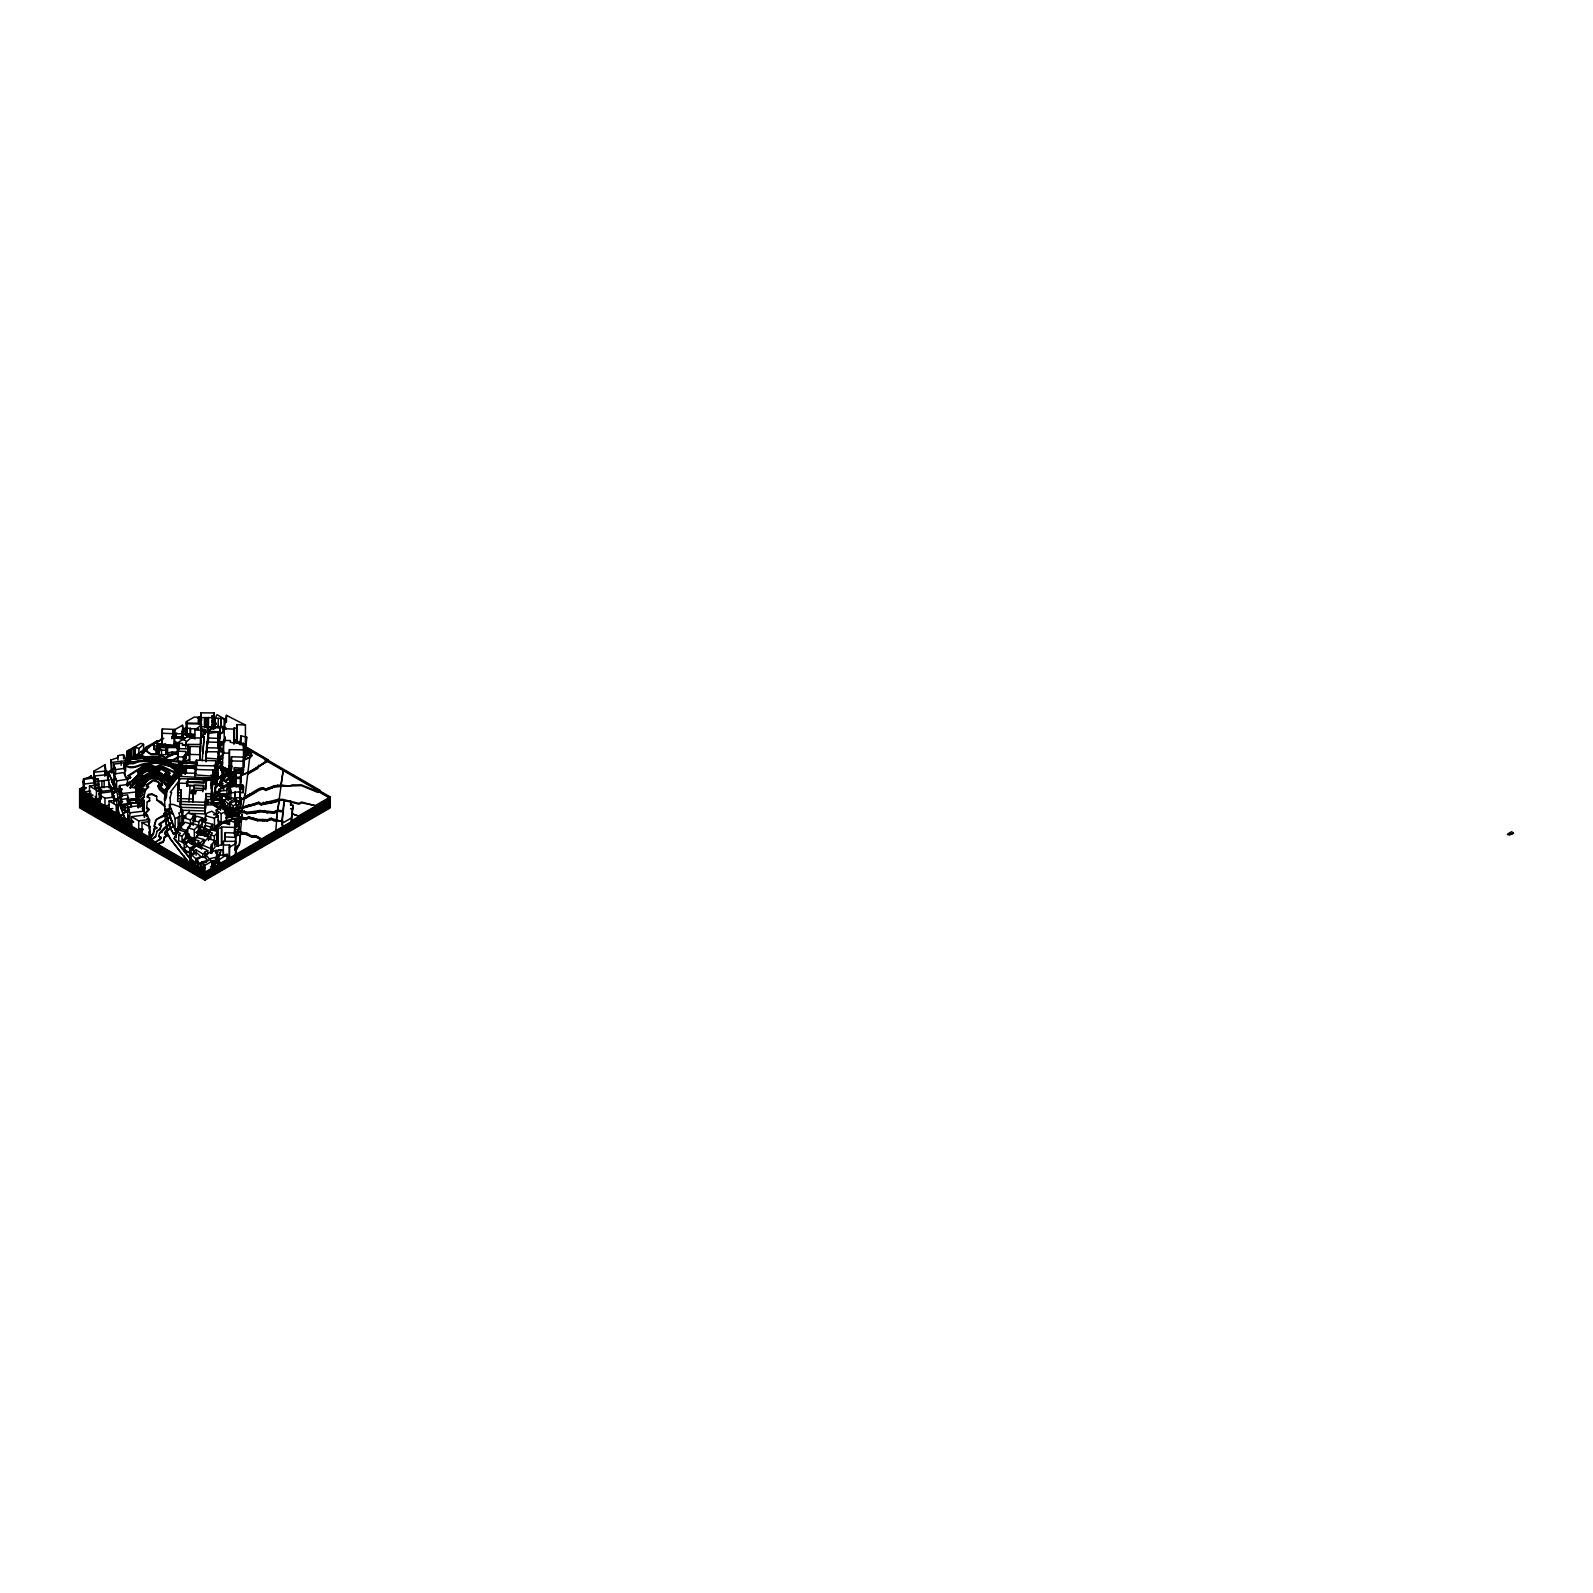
<?xml version="1.0" encoding="UTF-8"?>
<svg xmlns="http://www.w3.org/2000/svg" width="1593" height="1593" viewBox="0 0 1593 1593"><rect width="100%" height="100%" fill="white"/><g stroke="black" fill="none" stroke-linecap="round" stroke-linejoin="round"><path stroke-width="1.5" d="M139.089 801.02L136.719 799.666L139.089 801.02L139.089 803.35L137.237 803.708L135.724 800.144L128.475 801.02L130.248 802.593L130.965 807.133M140.941 804.146L140.781 800.781L138.412 800.124L138.193 797.356M141.677 798.969L144.047 800.343L143.649 808.149M147.213 801.976L149.583 800.622L147.213 801.976L146.596 808.527L148.985 809.901L146.018 812.988L146.954 816.552L146.018 812.251L148.985 809.184L146.855 807.273L146.596 808.527M147.213 818.424L149.583 819.798L149.583 822.526M149.583 801.339L149.583 797.874L147.213 796.5L148.388 794.449L151.952 793.772L156.691 796.5L151.952 794.489L148.388 795.166L147.213 797.217L149.583 797.874M156.691 799.965L161.431 801.976L164.856 806.496L156.691 799.965L156.691 796.5M79.65 798.412L157.966 844.35L163.143 842.199L164.497 836.783L166.867 835.409M193.629 862.729L193.629 863.983L189.906 861.853L189.906 854.923L192.215 853.509L189.906 854.923M189.906 861.853L189.906 860.578L194.665 863.127L194.665 866.99L194.665 865.716L79.65 799.148M185.784 742.358L185.784 744.389L200.459 744.469L200.638 737.937L190.782 737.957L185.784 742.358L185.784 747.276M222.901 771.908L223.876 774.576M222.901 768.842L222.901 770.912L227.719 770.395L227.5 768.702L222.901 768.842L222.602 775.433M167.484 754.226L177.241 754.206L177.241 752.035L172.243 752.055L172.263 754.843L167.484 754.943L167.524 746.042L177.4 746.161L177.4 748.332M201.614 719.319L198.687 722.386M197.492 718.363L199.623 717.149L198.687 718.324M200.877 712.828L200.837 717.646L204.462 717.627L204.422 726.866L212.108 726.747L212.227 724.835L214.179 724.795L214.278 722.047L214.278 712.927L200.877 712.828L200.778 743.314L201.136 725.074L194.923 730.032L200.778 730.152L201.136 725.074M200.877 721.948L200.837 726.766L204.462 726.727M236.103 786.643L236.122 782.083L234.211 780.251L236.122 782.82M241.857 817.448L241.857 818.902L246.059 819.559L248.428 818.185L257.528 820.714L267.405 820.933L271.387 819.559L276.107 821.211L283.275 769.837M200.718 728.718L201.435 723.979L186.72 723.78L186.839 734.433L194.505 735.03M197.651 762.051L189.487 761.852L189.686 746.42L200.18 746.639L199.941 759.781M200.638 745.325L200.459 751.836L200.638 737.937M177.241 754.206L177.4 746.161M154.143 749.646L154.262 742.477L157.468 742.597L157.209 749.745L154.143 749.646L154.143 746.022L157.209 746.121L157.468 742.597M241.857 817.627L241.957 814.66L239.428 843.852M158.543 745.902L158.543 743.732L166.19 744.528L166.07 747.694L158.563 747.555L158.742 754.704L161.55 754.803L161.53 750.124L165.891 750.184L166.07 746.301L158.503 746.161L158.802 752.055L158.503 750.502M166.19 744.528L166.07 749.865L167.504 750.383L166.07 750.721L165.891 754.524L161.55 754.803M214.179 724.795L214.278 712.927M200.18 746.639L199.683 759.622M186.341 723.023L186.441 721.569L194.187 717.089L198.627 717.189L198.468 723.262L186.341 723.023L186.341 729.534L186.441 727.364L182.319 729.733M229.492 819.758L229.273 823.86L219.695 822.406L219.695 825.333L217.146 825.513L216.867 846.022L221.606 844.887L221.566 827.006L234.529 827.444L235.167 819.16L229.492 819.758L229.492 824.716M185.744 754.544L183.195 757.093L177.6 756.755L177.998 751.199L185.704 751.498L185.744 758.885L183.195 761.434L177.6 761.096L177.6 756.755M232.777 781.984C237.218 779.335 233.733 789.551 232.777 781.984L232.299 778.439L232.259 782.442L228.695 786.504M139.905 796.52C145.262 793.095 135.206 799.965 142.175 800.702L142.056 806.516L141.478 803.211L137.994 803.708L138.81 804.804M144.346 794.867L145.62 789.391L148.547 786.783L146.775 784.572L153.127 780.032L155.676 779.933L160.116 784.055L157.747 786.145L159.32 789.511L165.353 795.046L166.747 790.765L165.254 790.048L176.564 776.229M206.015 761.713L206.313 756.098M218.838 761.434L218.54 756.894L217.683 758.945L205.935 758.069L206.313 751.757L218.54 751.836L217.803 764.7M144.047 800.343L141.677 799.706L144.107 796.719L141.737 798.83M144.107 797.456L144.226 794.748M243.45 744.389L244.326 762.191L243.51 743.334L232.618 742.756L230.208 742.219L230.408 740.566L223.617 740.327L222.223 769.3M243.45 762.171L244.784 759.682L249.902 757.173L243.351 760.399M235.963 774.059L231.184 773.939L231.463 756.755L243.49 757.153L243.112 774.238L243.49 769.459L238.691 769.3M178.535 748.312L178.157 755.102L178.535 743.254L182.518 743.334L182.359 745.205L188.313 745.385L187.894 755.381L188.313 745.385M177.6 761.096L177.998 754.823M214.179 715.675L212.227 715.715L212.108 717.627L204.462 717.627M202.251 760.777L202.769 752.931M205.696 761.474L206.313 753.011M157.209 749.745L157.468 746.221M217.922 738.375L218.42 732.203L208.384 733.318L208.046 737.977L217.922 738.375L217.922 746.54L218.42 732.203M240.463 777.265L240.782 773.401L236.122 773.342L236.103 777.085L240.463 777.265L240.463 786.803L240.782 773.401M190.363 735.03L190.403 728.34L186.839 728.14M239.388 792.498L243.271 792.617L243.49 786.126L237.696 785.966M243.271 792.617L243.49 786.126M202.769 753.111L204.203 737.041L202.152 736.524L204.203 737.041M202.769 753.648L204.203 737.22L202.152 736.703M206.433 752.115L206.931 742.039L219.276 742.338L218.221 753.748M206.313 753.728L207.13 743.314M206.433 753.569L206.931 747.834M216.867 846.022L217.146 825.513M221.029 768.901L221.367 770.673L222.403 764.779M230.646 777.026L230.129 771.112L227.62 769.519L229.989 768.145L229.551 765.277L229.412 774.278M232.02 775.532L231.961 776.986L231.781 772.645L233.215 771.808L232.02 774.198M181.144 801.518L177.6 801.398L178.217 783.119L187.078 783.398L187.078 786.305L187.735 779.196L203.665 779.694L203.844 777.663L206.493 777.742L206.493 780.849L203.844 780.769M195.879 767.846L185.266 767.507L184.848 771.948L179.551 771.789L177.6 792.717L181.144 792.836L181.144 789.949L177.6 789.829M179.113 779.276L177.6 795.624L181.144 795.723M179.551 774.676L179.451 775.691L179.551 771.789M178.277 791.163L179.113 782.163M181.144 789.949L180.348 807.312L205.119 808.069L205.915 793.593L211.232 793.772L213.163 769.917L214.936 769.977L215.792 760.777L196.317 760.18L194.963 777.723L212.665 778.26M181.144 792.836L180.248 804.385L205.119 805.182L205.915 796.5L211.232 796.659L213.163 775.711M180.348 807.312L180.746 800.064M184.927 774.079L185.704 765.636L194.545 765.914L194.545 768.802M185.545 770.235L185.226 773.64L185.266 767.507M187.078 783.398L186.879 785.508L193.948 785.727L192.733 801.896L193.948 785.727M187.357 786.185L187.735 782.103L206.313 782.681M190.125 785.608L188.89 801.777M194.227 769.319L194.545 765.914M194.963 777.723L196.317 763.067M202.809 791.781L203.665 785.488L194.227 785.19M187.735 779.196L187.735 782.322L203.665 782.8L203.844 780.55L207.389 780.65L207.548 778.937M206.493 777.742L205.457 788.973L202.809 788.893L202.669 790.427L191.279 790.068M205.676 789.829L206.333 782.382M189.189 810.479L189.189 813.366L205.119 813.864L205.915 793.593M205.119 813.864L205.875 799.905M207.687 802.334L207.926 799.786L207.687 804.903L207.926 802.135M210.993 785.707L211.391 781.446L214.936 781.546L215.792 772.366M210.993 788.595L211.391 781.446M205.915 799.387L211.232 799.547L213.163 778.599L214.936 778.658L215.792 769.459M207.687 804.684L211.232 805.003L213.163 769.917M214.936 775.771L215.792 763.684M211.391 784.333L214.936 784.453L215.792 760.777M207.13 744.031L208.086 733.596M218.639 756.894L218.838 754.923M221.347 743.612L220.033 747.953L221.785 748.292L221.785 751.896L220.033 751.577L220.611 749.447L219.316 748.71L218.739 754.505M229.332 773.262L229.392 749.646L243.709 749.885L244.326 744.389M241.24 769.718L240.901 772.963L236.122 772.744L236.122 769.538L241.24 769.718L240.901 782.502L241.638 768.204L234.39 767.607L234.45 778.419L240.882 778.539L241.638 768.204M229.014 790.845L230.866 790.905L230.646 792.936L240.085 791.661L240.643 786.265L235.107 786.086L226.923 788.316L226.923 796.918L229.014 799.467L229.014 790.845L226.923 788.316M281.901 821.072L282.698 826.608L281.901 821.072L283.992 801.12L290.882 801.359L290.882 804.963M281.901 824.696L283.992 804.007M200.559 728.28L204.92 730.191L201.335 732.581L201.335 736.205M200.997 736.205L204.88 734.154L204.043 733.298M239.069 821.908L241.16 821.789L241.957 814.839M282.897 821.112L282.698 823.004L291.419 817.966L292.813 805.222L290.464 805.142L290.882 801.359M223.617 751.617L222.861 754.226M229.352 847.277L229.611 844.987L223.378 845.007L223.359 841.403L235.525 841.323L235.585 843.673L229.352 847.277L229.352 858.129L229.611 844.987M243.709 767.687L244.326 762.191M292.813 808.129L291.419 821.57L291.419 817.966M222.004 778.439L222.602 771.808L229.273 771.868L229.053 777.364L229.412 773.541M208.125 738.813L208.623 733.835M219.814 731.784L220.292 727.523L208.623 727.125L208.125 731.366L219.814 731.784L219.814 739.232L220.292 727.523M219.336 748.869L218.958 752.035L220.611 749.447M229.053 776.647L229.531 778.858L227.839 779.833L229.531 778.121L232.259 778.838L230.567 785.648L231.124 778.758L231.284 780.59M162.327 740.267L161.789 745.325L162.327 728.917L174.692 729.435L174.493 741.92L179.392 744.568M164.258 745.424L174.155 745.843L174.692 729.435M174.155 745.843L174.692 741.522M242.654 784.891L242.315 787.619L235.943 786.345L236.083 784.772L242.654 784.891L242.654 787.061M225.21 774.975L225.39 773.581L229.053 773.76M225.39 775.751L225.23 776.946L227.022 775.831L222.004 774.815M235.724 851.22L239.428 844.39L240.802 832.243M164.218 839.611L164.497 836.783M236.063 802.334L236.282 800.582M154.322 825.99L154.919 822.904L154.322 826.727L156.691 828.081L154.322 826.727M149.941 837.54L152.55 835.967L154.322 828.738L156.691 827.364M153.426 834.413L154.322 828.738M164.497 837.5L166.867 836.126L166.986 834.553L164.597 833.179L165.134 831.665L167.106 829.316L167.106 830.769L170.491 828.838L170.491 827.404M219.734 794.768L219.456 799.925L221.308 803.589C223.02 813.545 257.289 809.144 235.425 810.797L228.357 812.808L225.29 811.594L225.29 810.339L231.204 810.996L258.723 802.235L261.093 803.609L277.7 799.507L282.459 799.328L299.066 803.43L301.435 802.056L315.255 805.64L330.269 796.978L330.269 807.83L204.959 880.172L79.65 807.83L79.65 789.013L84.19 786.384M219.734 794.031L213.741 795.962L213.741 797.237L223.398 793.653L219.117 794.29M235.764 798.312L229.731 802.016L230.467 808.029L227.918 807.81L224.294 804.744L224.294 800.403L229.691 797.794L235.764 798.312L235.645 803.569M227.341 813.983L227.341 815.437L239.069 816.094L238.512 823.959L239.448 813.585L225.091 813.465M239.448 813.585L237.815 820.136M248.448 753.768C243.132 749.805 250.24 751.956 247.871 755.261L245.601 756.575L245.641 755.58M242.475 806.456L242.415 808.328L258.723 803.509L261.093 804.883L275.33 802.135L279.054 800.761L279.054 799.328M242.096 810.558L245.382 793.274M235.784 846.182L235.127 850.463L235.784 833.079L225.25 832.641L224.553 841.243M277.242 812.51L275.848 830.57M213.562 765.436L217.683 765.456L218.022 756.834M172.263 754.843L172.243 753.509L175.409 753.489L165.393 758.149L163.004 756.775L146.018 758.547L140.204 755.52L143.589 751.777L141.319 751.239M138.213 797.496L142.116 789.053L139.746 787.679L143.37 783.895C147.153 769.041 163.442 778.021 167.066 787.121C162.466 778.479 147.193 770.056 143.37 784.632L139.746 788.396L142.116 789.77L140.921 794.17L138.551 794.807M246.676 737.181L245.382 745.086L239.587 744.508L241.061 735.847L246.676 737.181L245.382 758.109L245.441 725.054L226.465 715.357L224.215 728.618L224.215 742.477M245.939 753.131L246.298 752.912M224.971 770.634L223.617 767.169L222.223 767.129M223.478 768.762L223.617 767.169M233.852 742.995L234.032 728.101L236.501 728.24L237.118 724.596L245.441 725.054M224.593 741.382L225.33 736.962M224.593 742.119L225.33 737.698M250.539 750.203L245.382 793.812C239.766 803.748 257.867 786.345 263.462 787.818L265.852 789.192L274.155 785.767L280.886 785.07L283.156 770.873M220.232 749.208L220.591 743.513M240.742 801.558L241.399 797.914L236.282 797.675L236.003 799.805L240.742 801.558L240.742 805.182L241.399 797.914M142.315 795.704L143.808 788.794L141.438 787.42L144.286 785.15C146.337 778.897 154.163 774.337 159.678 779.634C165.533 782.661 157.846 789.61 162.526 784.712M154.919 823.641L156.691 819.141L163.82 815.039L166.827 816.054L168.181 820.594M157.169 831.108L159.858 828.997L157.169 831.108L155.696 836.464L151.873 839.392L155.696 836.464M225.35 771.012L225.668 769.16L221.128 769.021M235.525 825.99L234.45 831.665L237.755 831.885L238.85 826.19L235.525 825.99L234.808 833.398M235.007 831.626L235.525 828.878M234.45 835.29L237.755 835.509L238.85 829.097M219.814 784.194L215.334 787.619L217.962 772.087L216.15 771.112L217.863 770.116M213.741 795.962L217.962 773.362L216.309 772.366M212.904 802.295L217.524 777.105M220.173 809.483L212.825 804.804L215.632 788.595M216.568 784.891L217.504 779.017M212.825 804.804L215.632 790.407M216.568 785.608L217.504 780.829M221.427 775.652L222.901 773.262M222.423 775.074L223.179 779.694M136.62 795.982L140.423 789.312L138.053 787.938L142.454 782.641C144.087 773.919 155.098 771.769 161.431 777.165C166.389 788.794 170.292 784.373 176.564 774.059M222.562 762.549L216.15 770.932M217.863 770.654L217.863 769.399L216.15 771.649L222.562 763.266M190.762 767.249L190.762 767.806M221.427 743.393L221.885 741.422L221.945 744.349M159.858 829.734L161.431 825.353L159.061 823.979L167.663 818.165L166.289 812.848L164.318 813.764L166.309 823.521M227.281 785.05L227.281 785.767M230.686 784.493L229.81 787.659M220.292 852.534L219.555 855.62L216.927 855.341L218.341 849.885L223.299 850.065M225.927 794.091L219.117 794.827L221.566 786.285L222.542 786.842L221.268 787.599L223.597 789.112M220.292 852.713L220.571 851.498L220.292 853.271M79.65 797.695L155.915 842.458L161.032 837.978L158.663 836.624L159.539 833.199L164.238 827.683L172.482 822.167L169.416 814.581M137.117 793.274L139.487 792.617L140.423 790.028L138.053 787.938M145.62 789.391L144.485 791.86M159.539 833.199C162.466 832.044 168.061 824.417 172.482 822.167M221.427 765.735L221.228 766.412M170.073 797.655L171.626 792.657L170.312 792.259L178.595 781.526M218.38 725.154C214.338 730.829 222.582 723.541 226.106 728.14L223.139 728.997L223.139 732.461L218.838 734.931M166.986 835.29L164.597 833.916L168.858 829.057M218.958 752.772L220.093 751.04M235.724 850.662L237.098 847.476M216.987 817.05L217.524 815.616M247.871 755.261L248.448 753.051M160.136 786.086L166.11 792.378L166.747 790.048L165.254 789.312L176.564 775.492M164.557 797.456L166.747 791.502M166.747 790.048C160.574 810.16 169.893 794.867 165.254 792.219L176.564 778.4L165.254 792.936L166.747 793.672M135.644 792.418L138.193 790.606L135.803 789.232L144.923 775.851C154.242 768.364 163.88 779.335 168.46 783.238C162.984 776.508 154.222 768.722 144.923 775.134L135.803 788.495L138.193 789.869L135.644 791.681M158.683 754.246L151.156 754.684L144.824 750.104L145.68 747.276L158.185 740.645L156.373 741.103M224.752 778.638L220.411 781.307L219.834 784.632L220.83 778.619L223.159 779.754M219.834 784.632L220.83 782.243L222.92 783.358M138.053 788.654L142.454 783.378C144.087 774.636 155.098 772.505 161.431 777.902L165.194 783.935L167.564 784.592M148.766 832.621L149.583 830.75L150.001 836.823L153.426 833.697M160.256 839.81L161.032 837.261L158.842 836.265M145.62 790.108L148.547 786.783M221.009 718.403L215.254 718.244L215.254 727.204L220.77 727.782L221.009 718.403L224.135 718.762L216.987 714.64L215.254 718.244M140.761 780.231L143.191 775.293L140.821 773.939L146.616 770.594L160.375 773.601L169.117 782.422L162.765 775.691L157.846 773.043L146.616 771.311L140.821 774.656L143.191 776.03L140.761 780.948L134.071 788.037L138.392 781.586L140.761 780.948M237.098 846.918L237.516 846.6M140.941 776.866L141.558 775.512L139.666 773.879L141.558 776.229L139.865 779.694L130.108 787.778L140.941 777.583M214.637 725.353L215.732 722.883L211.769 720.594M213.621 727.304L215.732 722.883M163.143 842.199L164.218 839.352M143.808 788.794L141.438 788.157L141.916 786.524M176.425 834.393L180.865 827.384L179.89 827.006M181.602 827.484L179.89 826.827L174.195 838.655L193.629 863.446M141.916 787.241L144.286 785.867C146.596 776.448 160.395 775.452 162.526 785.449M215.413 767.806L216.887 764.74L216.051 767.388L221.128 767.766M215.413 768.523L216.051 766.83L223.797 768.563M179.252 824.915C183.653 827.225 178.376 821.709 179.89 827.524L175.13 830.152L169.416 816.034L169.416 804.584L173.04 804.385L181.025 807.293L182.837 811.793L182.837 823.223L178.814 824.338M181.602 828.201L178.436 827.066L174.911 833.358M178.436 827.066L174.035 834.413L170.511 828.898M205.417 824.258L205.417 815.795L206.891 813.207L211.769 811.176L218.201 815.974L218.201 824.437L214.458 826.628L214.458 818.165L218.201 815.974M123.278 813.724L120.212 816.771L126.564 810.837L122.561 809.861M83.891 790.168L79.65 792.637L120.212 816.054L126.564 811.554M136.361 778.977C133.513 785.747 126.644 788.714 136.361 778.977L140.084 775.652L138.73 772.127L142.972 769.1L148.707 767.926L158.723 769.977C161.032 766.233 171.267 772.426 164.756 774.178L170.57 779.216L176.564 771.151L171.327 766.99L186.461 768.264M126.544 783.497L131.681 781.028L138.77 774.158L131.681 781.765L126.544 784.214M161.431 825.353L160.256 827.404M219.575 746.121L218.42 748.829L219.575 746.838M192.474 840.248L193.37 837.978L187.755 836.305M244.326 745.902L268.062 759.781L247.751 773.601M241.638 774.855L247.751 772.705L247.751 774.158L257.528 768.503L258.723 765.178M115.612 778.26L113.561 772.784L113.561 764.102L124.174 762.868L125.27 776.926M174.195 838.117L176.425 834.214M136.361 779.694L140.084 775.652M148.547 787.5L146.178 786.126L153.127 780.749L158.046 782.024L160.116 784.772M169.416 813.127C166.867 816.054 156.771 817.966 155.258 821.052M216.011 787.48L220.69 782.063M216.011 786.942L220.69 782.601M198.806 821.988L202.231 817.767L196.636 816.233L193.191 820.475L198.806 821.988L198.806 829.296L201.096 826.468M201.295 821.032L203.446 818.404M203.346 818.882L203.565 820.972L206.532 819.937M199.523 826.588L203.386 821.829L212.646 824.338L212.646 827.962L210.515 830.57L205.318 829.156L203.565 831.307L199.523 830.192L199.523 826.588L203.565 827.683L205.318 825.532L210.515 826.946L212.646 824.338M202.092 826.309L199.523 829.475L203.565 830.57L205.318 828.44L209.898 830.411L200.439 834.234L209.28 836.703M216.011 829.614L211.292 829.614L212.646 827.245M138.77 774.895C135.007 768.762 145.361 766.333 149.583 766.711L151.952 768.065L159.4 766.89L165.194 768.642L169.913 772.963L167.544 775.054L171.407 777.444L176.564 770.435L171.327 766.273L186.361 767.527M169.774 780.172L158.523 771.211L147.81 769.16C142.195 770.335 130.108 777.882 147.81 769.897L150.2 771.251C163.979 765.556 168.48 793.633 176.564 771.888M169.117 781.705L176.564 772.605M168.46 783.238L176.564 773.322M167.066 786.384L176.564 774.775M165.254 791.163L176.564 776.946M166.747 792.219L165.254 791.482L176.564 777.663L176.564 769.718L171.327 765.536L191.2 767.288L195.839 765.476L215.314 765.894L215.573 774.736M176.186 831.964L180.387 833.239L178.735 835.15L178.735 840.865L182.06 841.92L182.06 836.206L185.624 831.924L178.297 829.873L176.186 831.964L176.186 837.679M182.06 841.92L185.624 837.639L185.624 831.924M175.13 830.152L175.13 818.722L179.89 816.094L178.814 812.908L182.837 811.793M218.042 840.288L214.378 844.529L214.378 835.907L218.042 831.685L211.092 829.535L208.504 831.805L208.504 840.427M237.516 846.062L239.428 844.39M210.794 839.232L210.794 834.931L212.427 833.079L208.504 831.805M200.937 844.549L198.627 847.137L190.085 843.414L191.22 842.358L200.937 844.549L200.937 848.153L199.165 847.476M182.876 842.916L182.876 840.746L186.72 836.504L194.426 838.615L194.665 843.912L199.085 845.266M201.654 849.129L201.654 844.728L207.448 838.416L214.995 840.726L214.995 847.317L211.311 851.339L212.387 851.658L212.387 845.067L211.311 844.748L211.311 851.339M229.91 782.044L230.408 785.907L230.965 780.172M229.91 785.668L231.483 783.935M211.311 844.748L214.995 840.726M212.387 851.658L211.053 853.091L211.053 846.52L212.387 845.067M210.376 852.832L211.053 846.52M183.434 824.517L183.434 817.707L187.755 813.027L195.043 814.919L195.043 821.709M190.463 824.417L190.463 819.877L195.043 814.919M195.282 820.017L194.545 821.55L195.282 820.734M192.255 840.965L188.233 839.989L188.233 842.159L192.255 843.135L194.426 838.615M191.499 843.036L194.665 841.223L192.255 842.418L188.233 841.443M192.255 843.135L194.426 840.785M194.346 838.993L194.346 829.734L198.388 825.373L191.419 823.123L187.755 827.763L187.755 837.022L194.346 838.993L198.388 834.632L198.388 825.373M202.729 832.9L196.696 836.464L198.388 833.916M189.109 833.896L186.262 836.922L186.262 830.411L190.523 825.871M213.084 727.324L214.637 725.89M186.52 843.971L188.233 839.989M128.217 775.572L130.586 777.663L128.217 775.572L143.987 765.496L150.977 765.178L155.437 766.611L160.256 765.297L173.298 771.45L176.564 769.738M128.217 776.289L143.987 766.213L150.977 765.894L155.437 767.348L160.256 766.014L173.298 772.187L176.564 770.454M161.431 826.07L159.061 824.696L170.531 817.328L169.416 813.864M222.423 775.632L216.668 780.072L222.423 774.895M221.427 775.472L216.668 779.535M249.902 757.89L251.614 756.137L250.898 753.071C245.362 749.666 241.797 743.652 250.898 752.533L251.614 754.863L249.583 756.814M249.902 757.352L251.614 755.401M214.079 830.112L217.365 826.747M218.5 757.77L222.642 754.644M218.5 758.487L222.642 755.381M222.602 757.531L218.878 760.299L221.248 762.39L218.52 764.122M222.602 758.248L218.878 761.016L221.248 762.39M187.755 837.022L189.587 835.19M200.141 843.215L203.804 839.531L196.636 837.42L194.665 839.571L199.085 840.925L197.731 842.358L200.141 843.215L199.444 847.317M200.141 847.556L201.634 846.042M117.066 806.357C120.65 799.985 115.532 815.317 119.993 815.198L79.65 791.9L86.082 788.196M220.65 824.338L213.402 828.898L213.402 830.331L216.011 830.331M213.402 829.077L223.677 822.645L230.009 820.574M213.402 829.614L220.65 825.055M167.524 746.759L174.533 746.858L176.026 745.484M210.674 729.335L213.084 727.145M134.668 755.799L138.93 757.392L138.93 748.491L143.589 744.309L140.881 743.314L134.668 746.898L134.648 757.87L127.042 760.458M138.93 757.392L143.589 753.21L143.589 744.309M217.385 726.826L217.564 727.384M223.12 776.826L226.266 775.632L229.511 776.826L225.031 780.829L222.343 779.554L224.872 777.523L223.12 776.826L223.12 780.451M167.126 772.804L161.63 769.399L158.723 770.693L148.707 768.662L138.73 772.127M229.551 777.981L225.21 781.745L228.695 783.617L230.408 782.302M137.874 771.629L145.142 767.607L157.03 769.001L159.4 767.627L167.564 770.733L169.913 773.68L167.544 775.054M128.535 759.761L128.535 750.721L135.485 748.113L133.593 747.376L128.097 750.542L128.117 759.602M134.648 757.87L135.485 748.113M126.922 751.239L126.305 760.638L126.922 751.239L126.723 761.115L132.976 763.166L138.651 760.976L148.786 760.419L148.786 761.872L187.835 766.333M218.639 762.669L217.803 763.983L221.248 761.673M129.989 822.426L132.458 820.893L129.989 823.143L79.65 793.354M155.915 841.721L160.256 839.093M131.124 762.091L131.124 763.545L127.281 762.41L127.121 759.682L134.648 757.153L135.485 756.436L133.593 755.699L134.668 755.082L138.93 756.675L143.589 752.493L140.881 751.478M127.121 759.861L127.281 762.41M196.696 835.748L200.439 833.338L200.439 834.792L209.28 836.524M243.868 797.595L243.829 799.308L259.918 789.77L263.462 789.093L265.852 790.447L274.155 787.022L280.886 786.345L280.886 784.891L289.568 786.265L291.937 784.891L301.435 784.891L318.042 791.741L320.253 791.183L318.042 792.478L301.435 785.628L274.155 786.484M210.236 729.236L212.984 728.479M230.408 785.907L228.695 787.221L228.735 783.378L223.478 780.57L220.133 782.561L220.133 786.185L222.542 787.559L221.268 788.316L221.268 784.712L222.542 783.935L220.133 782.561M200.997 735.647L208.245 730.371L208.046 744.11M208.245 730.55L202.012 734.99M201.096 736.145L210.017 729.733M208.245 731.267L210.017 729.933M208.245 731.804L210.017 730.47M127.719 814.74L129.172 818.742L127.022 819.977C123.199 816.731 121.705 809.821 117.802 797.974L121.387 795.843L120.112 794.768M219.436 800.403L213.362 799.965L213.362 798.69L217.902 798.252C218.759 800.044 223.936 799.407 220.69 797.595L221.666 797.157L220.392 795.883L229.352 793.175M224.693 795.544L229.352 793.891M240.483 799.805L243.829 797.854M240.483 800.542L259.918 789.232L263.462 788.356L265.852 789.909L274.155 786.305M243.829 798.75L245.68 797.456A21.008 12.127 0 0 1 252.789 793.334L259.918 789.053M230.806 767.328L231.622 766.034L231.423 769.12M239.249 821.709L235.903 823.959L235.903 827.563L239.249 825.313L239.249 821.709L232.498 818.364L229.133 820.614L229.133 824.238M117.802 798.153L115.234 799.686L113.561 795.345M120.072 788.754L112.645 793.891L115.234 800.224L120.59 797.038M117.802 798.87L115.234 800.403M115.234 800.94L117.802 799.427M182.837 822.506L178.814 823.601M182.598 745.066L187.138 744.986M179.372 748.65L176.843 747.276L176.843 743.652L179.929 741.263L188.014 736.364L195.043 738.594M179.511 744.21L176.843 745.823L179.372 747.217M222.124 784.453L220.133 785.648L221.566 786.464M220.133 786.185L222.124 784.274M115.254 772.286L111.629 772.705L110.793 760.04L118.32 757.452L117.802 755.978L119.694 755.182L123.577 754.724L125.668 760.797L125.668 771.072M98.388 781.327L94.146 781.864L93.808 771.211L104.959 764.779L107.01 775.691M82.856 789.053L83.951 788.973L84.19 778.579L92.693 777.563L94.525 782.8L84.409 783.955L82.856 781.227L83.951 781.167L83.852 791.442L82.856 781.227M176.684 732.979L172.86 735.209L172.86 730.789L182.438 725.253L183.354 736.066L181.98 736.125L181.98 731.705L183.354 731.665M143.45 749.287L162.665 738.913M142.972 750.283L163.74 738.296M126.305 760.638L149.543 747.217M105.417 773.581L114.995 767.886M125.708 761.693L138.571 754.266M142.852 751.796L147.472 749.128M93.808 780.829L97.531 778.698M105.317 774.198L114.995 768.603M124.573 763.087L137.396 755.659M142.852 752.513L147.133 750.044M83.931 787.261L79.65 789.73L89.467 795.405L92.852 794.947M105.317 774.915L113.939 769.937M133.135 758.865L137.396 756.396M171.785 736.543L176.066 734.074M182.319 730.45L186.779 727.882M83.931 787.977L79.65 790.467L99.841 802.115L99.045 800.124M171.785 737.26L176.066 734.791M199.623 721.191L201.614 720.036L199.623 720.594M86.082 787.48L79.65 791.183L109.081 808.189M156.791 746.659L161.072 744.17M171.785 737.997L176.066 735.508M156.114 747.754L161.072 744.907M171.785 738.714L176.066 736.245M156.114 748.491L160.355 746.042M183.175 733.258L186.082 733.218M156.114 749.208L160.355 746.759M183.175 733.815L193.788 736.703L187.536 736.643L186.142 735.269L185.903 729.713L185.903 731.167L182.379 731.585M156.114 749.925L160.355 747.475M183.175 734.532L186.082 734.492L187.536 736.643M127.281 761.693L132.976 763.883L138.651 761.693L158.046 760.538M156.114 750.661L160.355 748.212M156.114 751.378L160.355 748.929M156.114 752.095L160.355 749.646M156.114 752.832L160.355 750.383M125.847 765.257C134.131 770.733 142.275 761.135 151.156 763.425L155.118 762.051L173.04 766.91L155.118 762.788L151.156 764.162C142.275 761.872 134.131 771.45 125.847 765.974M79.65 789.013L88.77 794.27L90.861 793.075M90.861 793.792L88.77 794.27M177.819 757.213L168.559 761.972L158.046 759.821L143.29 760.16M100.837 789.371C90.96 793.453 104.999 789.67 98.686 789.61L97.95 787.32L95.5 787.599L94.505 784.453L98.885 783.995M148.786 761.335L150.359 760.419M148.786 761.872L158.046 761.096L168.559 763.246L172.004 761.434L197.134 763.624M130.586 777.663L128.217 779.037L125.847 777.663L128.217 778.3L130.586 776.946M213.303 729.375L217.464 726.786M108.882 786.942L112.804 788.117L115.99 786.484L112.804 788.834L108.882 787.659M178.297 751.936L177.261 752.513M113.561 795.524L110.634 788.137L112.804 789.391L114.557 787.32M178.297 752.653L177.261 753.23M96.436 799.427L100.777 797.735M100.777 798.451L97.073 799.786M112.406 793.274L120.072 789.471M168.559 762.509L170.929 761.872M218.838 734.214L223.139 731.725M171.327 767.707L171.327 764.819L177.241 764.6L177.241 766.034L190.921 767.069M189.547 759.98L175.708 765.417M164.756 774.178L167.126 772.087M177.241 766.034L184.23 763.425L184.23 761.972L189.547 759.264M122.522 801.299L119.853 801.637L119.336 804.923M117.066 805.62L119.555 803.529L118.3 800.96M119.336 804.365L120.311 802.892M132.319 799.825C135.863 799.009 130.287 801.08 128.475 800.303L129.192 804.146M157.747 786.145L160.116 784.055M193.47 767.567L195.839 766.014M193.47 768.105L195.839 766.751M245.601 755.859L247.871 754.544M229.989 768.145L227.759 770.474M139.188 829.176L139.985 828.718M234.39 774.079L233.693 777.942M217.445 785.03L219.814 783.656M164.318 813.047L164.736 815.078L169.515 813.386M170.491 827.583L167.663 819.439L167.663 817.986L170.531 816.612M241.638 775.592L257.528 767.766L268.062 760.319M220.232 791.183C215.174 791.283 211.57 793.653 218.978 793.095M258.723 766.452L268.062 761.056L268.062 759.781M247.751 772.884L257.528 767.229L257.528 768.503M214.378 792.717L218.978 792.557M154.322 829.455L156.691 828.081M213.741 796.699L218.38 795.046M234.251 785.767L236.103 784.692M216.011 796.6L223.398 794.369M234.251 786.484L236.103 785.429M169.555 824.119L166.688 827.225L166.309 823.322L167.365 832.422L169.734 838.057L188.671 862.809L169.734 838.057M169.416 815.297L173.856 826.269L167.106 829.495M173.856 826.269L167.106 830.232M213.362 799.407L221.009 800.025L221.985 799.507L220.392 796.6L223.856 795.465L227.719 799.925M221.965 799.487L220.392 795.146L223.856 794.011L228.476 798.491L228.476 800.662M199.264 820.694L200.678 819.877M230.029 805.58L229.731 805.64M230.029 806.297L230.467 808.029M248.627 805.182L228.357 812.271L225.29 811.056M235.425 810.24L231.204 811.733M239.746 818.105L237.377 816.552C234.091 815.058 220.372 820.833 228.775 815.636L239.448 815.019M226.226 814.162L244.486 811.176L246.855 812.549L259.918 810.498L274.155 811.872C278.337 807.77 291.3 813.844 276.525 811.036L274.155 812.589L259.918 811.036L255.557 812.808L240.224 812.191M198.269 830.67L202.988 832.084L209.898 829.674M240.224 812.012L236.879 813.565M227.341 815.437L244.486 812.45L246.855 813.824L259.918 811.773L274.155 813.127L277.481 811.773L279.034 802.494M191.499 843.772L194.665 841.94L193.808 840.726M252.212 804.684L258.723 802.792L261.093 804.326L267.027 802.095L271.766 802.812M261.093 804.326L282.459 800.044L299.066 804.146L301.435 802.792L315.255 805.64M255.557 812.629L257.927 811.255M225.867 817.767L237.377 815.835L246.059 818.284L248.428 816.93L257.528 819.439L267.405 819.658L271.387 818.284L276.107 819.937M273.757 820.395L271.387 818.842L267.405 820.395L262.287 819.977M203.844 864.7L204.959 865.338L211.769 861.415L210.495 859.742L201.773 861.952L201.773 868.822L203.844 871.57L203.844 864.7L201.773 861.952M215.354 861.873L213.661 861.992L215.354 861.873L215.354 866.214L213.84 867.09L213.661 861.992M219.874 859.264L227.122 854.306L218.241 855.62L219.874 863.605L218.241 855.62M214.458 863.107L214.458 866.731L212.088 867.03L212.088 863.406L219.157 860.399L219.157 864.023L217.405 863.446L217.405 859.822L210.515 861.176M298.488 816.054L292.116 813.784L298.488 816.054L330.269 797.695L264.438 759.682M291.419 820.853L330.269 798.412L317.525 791.064M240.802 833.697L246.855 834.453L251.614 837.181L256.354 837.181L261.61 840.228L261.61 838.953L330.269 799.148M330.269 799.865L204.959 872.207L79.65 799.865M330.269 800.582L204.959 872.944L79.65 800.582M330.269 801.319L204.959 873.661L79.65 801.319M330.269 802.036L204.959 874.378L79.65 802.036M330.269 802.753L204.959 875.115L79.65 802.753M330.269 803.489L204.959 875.831L79.65 803.489M330.269 804.206L204.959 876.548L79.65 804.206M330.269 804.923L204.959 877.285L79.65 804.923M330.269 805.66L204.959 878.002L79.65 805.66M330.269 806.377L204.959 878.719L79.65 806.377M330.269 807.093L204.959 879.455L79.65 807.093M223.597 789.849L223.597 786.225L228.735 783.378M192.215 854.226L185.644 851.259L184.171 848.79L184.171 843.294L188.532 840.885L207.707 850.622L207.707 854.286M187.078 846.46L184.171 848.073L185.644 850.543L192.215 853.509M212.825 802.812L217.962 806.416L223.458 805.281L225.29 804.146L224.294 803.29M217.962 807.153L225.29 804.146M184.171 843.294L189.686 848.253L193.53 846.142L195.162 847.137L191.12 849.348L191.18 858.886L195.7 862.968L195.7 858.627L191.18 854.545L196.497 852.594L201.017 856.676L195.7 858.627M204.82 852.195L205.278 857.97L204.82 852.195L207.707 850.622M191.12 849.348L193.828 851.001L196.078 849.786L202.729 853.868L202.729 857.532M202.729 853.868L205.278 852.474M160.415 761.733L168.559 762.689L177.819 757.949M172.004 760.16L146.994 756.755L163.004 756.058L165.393 757.432L175.409 753.489M216.668 779.335L217.703 778.798M157.966 843.633L163.143 841.482M166.309 824.059L165.513 820.554L167.663 819.439M174.035 834.413L174.792 833.358M200.439 834.792L208.922 833.856L207.249 834.792M118.3 800.403C116.408 786.245 116.647 793.613 112.147 790.984M115.791 791.98L112.645 793.354M205.616 858.388L205.616 854.047L216.19 850.304L217.285 858.328L215.473 858.766L217.206 861.156M233.096 805.759L236.282 804.246L237.656 805.222L237.656 808.846L240.463 807.532L240.463 803.907L235.844 800.662L229.87 803.469L233.096 805.759L233.096 809.363L236.282 807.87L237.656 808.846M237.656 805.222L240.463 803.907M240.463 806.795L233.096 808.647L229.87 806.377M1509.208 835.071C1523.027 829.555 1498.077 838.914 1511.677 831.725L1513.35 833.139M144.824 750.104L151.156 753.947L158.683 753.509M223.677 822.824L231.443 820.813L227.062 821.291M221.985 800.224L221.985 798.053L220.949 800.642L221.985 800.224L220.69 799.049L221.666 796.44M220.69 799.049L221.666 798.611L220.392 795.146M234.828 783.856L227.879 787.719L230.726 789.75M216.27 816.731L216.27 810.001L222.721 807.153L226.385 811.355L226.385 820.315L221.128 822.645L217.883 820.196M216.27 810.001L221.128 813.665L226.385 811.355M227.719 799.188L230.368 798.79M223.139 808.368L227.52 806.755L223.139 809.085M127.141 785.966L128.535 785.409M184.23 762.868L177.241 765.496L190.921 766.512M219.117 794.827L218.958 789.292L227.022 786.285L230.686 789.093M217.962 806.416L217.962 807.691L223.458 806.556L228.018 808.886M220.83 809.005L212.825 803.35L212.904 801.737L215.533 803.091L222.96 801.578L220.949 799.925M216.409 803.768L222.96 802.295M216.867 828.659L221.606 827.524M220.949 798.471L223.219 800.343L228.476 798.491M203.565 820.256L206.532 819.22M213.98 814.481L218.002 813.147M213.98 814.839L218.002 813.505M112.804 788.654L114.318 788.177M221.308 803.051L215.533 803.808L212.904 802.474M219.834 807.93L212.825 802.991L215.533 804.346L221.308 803.589M205.437 817.866L202.371 819.559L205.437 818.603M199.623 721.31L201.554 720.733M223.139 809.642L225.987 808.806M223.139 729.713L226.106 728.877L220.491 725.631M242.415 807.77L255.557 804.405M217.126 863.466L217.206 854.644L216.329 860.2M217.285 851.817L215.473 852.255L217.206 854.644M198.05 865.517C196.716 852.574 199.025 872.805 196.994 863.983L196.994 859.643L200.798 857.392L204.7 856.516L207.787 861.076M197.353 861.335L198.587 863.167L205.497 861.594M197.353 865.676L198.587 867.508L203.187 866.453M205.258 867.627L201.136 868.543L200.34 863.745L206.532 862.371M126.723 760.399C145.6 756.177 164.875 759.861 184.23 762.151L177.241 764.779L156.652 762.45M146.994 757.491L142.414 756.974L127.121 759.682M148.786 760.419L140.224 760.717M151.753 761.573C148.707 758.447 113.282 765.556 131.124 763.545M132.976 759.025L143.051 758.069M186.441 721.569L186.72 730.371L182.737 730.789L186.72 729.654L186.839 734.433M201.295 729.534L208.245 730.371M201.295 730.271L208.245 731.087M116.369 778.758L111.649 779.674L111.61 781.128M111.649 780.391L116.369 779.495M268.221 788.535L271.766 787.858M226.226 814.879L230.726 814.182M230.009 814.501L237.855 813.366M199.523 827.683L200.539 827.484M199.523 828.4L200.539 828.221M182.379 730.848L183.593 731.346M131.124 762.27L140.224 760.538M113.561 764.102L115.612 769.578L125.27 768.244M120.949 788.794L116.588 789.471L113.939 782.641L113.939 774.098L123.497 772.545L127.5 779.256L127.5 785.648M113.939 774.098L116.588 780.928L127.5 779.256M120.391 788.157L116.588 788.754L113.939 781.187M136.202 790.287L137.536 790.088L137.536 798.332L136.202 798.531L136.202 790.287L136.719 800.383M226.226 812.35L229.034 811.932L225.091 811.653M226.226 812.709L229.034 812.291L229.034 815.198L232.379 815.437L232.379 813.983M93.808 771.211L94.146 772.227L107.01 770.893M227.062 820.395L231.443 820.096M92.852 795.664L89.467 796.122L89.467 786.066L98.885 784.712M137.914 807.731L137.695 802.434L121.546 804.385L122.561 806.974L128.475 807.691L128.834 812.251L128.475 807.691M124.971 806.655L125.528 811.693L128.475 811.295M126.026 807.412L121.546 808.009L121.546 804.385M121.546 807.293L122.561 810.578L124.971 810.279M119.893 794.27L119.774 785.508L130.407 784.154L131.721 787.599L136.082 787.081L137.536 790.088M127.52 797.715L127.838 805.122L121.168 805.958L119.853 795.843L127.639 794.867L128.635 804.067L127.52 804.226L127.52 797.715L128.635 797.555M119.853 795.843L121.168 799.447L127.838 798.611M119.853 802.354L122.522 802.016M131.602 826.229L131.562 816.671L138.691 820.853L149.085 819.539L149.085 829.017M143.031 829.057L138.691 829.614L142.016 831.526M143.031 829.794L138.691 830.331L138.691 820.853M99.562 793.294L99.562 787.48L111.072 786.424L112.406 797.754M99.562 787.48L101.036 791.422L112.406 790.009M131.562 816.671L147.273 814.7L149.085 819.539M150.339 834.891L151.216 839.013L151.136 834.792M131.821 806.516L130.526 803.211L137.456 802.772L135.724 798.69L128.475 799.567L128.914 803.091M113.959 797.117L111.709 791.721L99.045 793.234L99.841 795.246L104.979 798.212L113.959 797.117L113.959 802.832M109.459 805.261L104.979 805.799L104.979 798.212M127.719 817.647L127.719 807.074L142.215 805.321L144.326 811.076L144.326 817.408M127.719 807.074L129.81 812.828L144.326 811.076M132.458 820.893L129.81 821.231L127.719 815.477M129.81 821.948L133.573 821.49M133.573 822.207L129.81 822.665L127.719 816.193M208.922 834.035L198.269 831.387M142.016 832.98L142.016 822.486L148.109 821.749L150.001 827.046L150.061 837.619L148.746 834.015M150.001 827.046L142.016 822.486M125.668 760.797L111.629 762.45L110.793 760.04M118.997 794.389L119.774 785.508M119.893 791.382L120.112 794.051L122.342 794.389M140.204 754.803L146.018 757.83L149.981 757.173L145.222 757.233M146.018 758.368L147.99 758.865M90.482 791.064L84.409 791.761L84.19 778.579M136.381 791.96L122.621 793.493L120.471 790.606L121.426 801.598L120.471 798.87M129.232 799.547L133.653 799.069M127.221 800.502L136.381 799.487M94.525 786.703L94.505 775.99L107.647 774.576L109.359 786.862M104.202 787.699L104.122 780.55L109.359 779.973M94.505 775.99L95.5 779.136L97.95 778.858L98.686 781.128L104.122 780.55M97.95 778.858L98.686 790.327L101.833 789.989M95.182 796.281L96.436 800.164L96.436 790.088L94.545 785.389L95.5 788.316L97.95 788.057M225.927 790.486L219.117 791.203L218.958 789.292M164.318 813.226L166.289 813.027L164.318 813.764M128.914 801.637L130.447 803.947M225.808 773.481L227.56 773.302M109.081 801.02L116.568 800.263L117.982 812.868L116.249 813.027L116.249 805.142L109.081 801.02L109.081 808.905L112.824 808.527M116.249 805.142L117.982 804.983M246.855 813.286L252.411 812.808M217.405 859.822L219.157 860.399M170.69 808.766L164.955 809.304L172.363 812.251M232.459 821.709L236.819 821.43M239.069 821.191L241.16 821.789M239.069 821.371L241.16 821.251M118.997 786.126L120.112 788.694L122.342 789.033L121.387 790.506M227.341 814.72L239.448 814.302M237.815 818.683L238.811 818.623M237.815 819.599L238.811 819.36M217.962 806.974L220.75 806.815M172.86 730.789L173.239 733.995L182.199 733.636L182.199 738.037L173.239 738.395L172.88 734.034M173.239 736.962L182.199 736.603M173.239 737.678L182.199 737.32L181.98 734.672L183.354 734.811M181.98 735.408L183.354 735.349L182.737 730.072M198.488 720.932L199.603 720.932M198.488 721.669L199.603 721.649M235.386 773.501L234.45 778.419M234.39 774.278L235.386 774.238M190.363 728.738L198.647 728.718M194.505 734.293L186.839 733.716M223.359 852.255L223.378 855.859L229.611 855.839M165.114 746.002L166.19 746.699M162.327 739.291L160.554 739.291L162.327 740.008M277.7 785.807L280.886 785.807M274.155 812.41L267.027 812.41L264.657 811.036M269.794 819.021L271.387 819.021M257.528 819.977L264.279 820.395M211.292 828.898L216.011 829.077M261.61 838.953L256.354 835.927L251.614 835.927L246.855 833.179L238.373 831.626L251.614 836.464L256.354 836.464L261.61 839.511L256.354 836.644M222.602 773.979L223.876 773.302M222.602 774.716L223.836 774.716M193.788 737.44L193.788 735.986L187.536 735.906L193.788 736.165M167.524 747.495L177.4 747.615M137.914 803.39L140.164 807.193M206.433 747.774L218.739 747.993M229.392 765.994L231.622 766.034M229.392 766.731L231.622 766.771M240.882 771.171L234.45 771.032L234.39 767.607M199.683 754.664L189.487 754.405L189.487 761.852M231.184 760.916L243.112 761.215M231.184 771.769L233.215 771.808M231.184 772.486L236.043 772.605M236.043 773.342L231.184 773.202L230.806 766.611M178.157 748.591L187.894 748.869M225.668 769.339L224.314 769.817M223.797 768.384L223.797 769.817L225.668 769.16M239.388 788.893L243.271 788.993M185.226 767.866L196.795 768.204M213.163 770.016L195.461 769.479L195.461 772.366M216.15 771.649L217.962 772.645M213.163 772.824L214.936 772.864M179.451 772.804L196.258 773.322M210.953 775.094L217.962 776.249M194.963 774.835L217.962 776.607M211.869 775.851L217.962 776.986M211.869 776.587L217.962 777.703M217.962 778.419L179.113 776.368L178.735 789.152L178.735 783.358M203.685 779.395L178.914 778.638L178.914 781.526M206.333 779.495L212.526 779.674L212.526 782.581M203.127 780.012L212.745 780.311M186.341 781.765L203.685 782.302M194.227 788.077L203.665 788.595L203.665 785.488M191.419 791.442L196.258 791.621M191.419 791.641L195.979 791.781M190.961 792.179L195.202 792.318M191.279 792.956L195.839 793.314M191.16 793.553L195.362 793.891M177.6 798.511L192.733 799.009M180.348 801.518L205.119 802.275M205.915 802.494L211.232 802.653L205.915 802.275L205.119 810.956L180.348 810.2M238.691 770.016L243.49 770.176L243.51 743.334M230.368 798.053L226.923 795.484M230.866 798.79L226.923 796.201M290.464 808.766L292.813 808.846L292.813 805.222M218.341 850.065L223.299 850.244M223.299 850.781L218.341 849.885M197.134 764.162L186.799 762.947L197.134 763.445M236.103 785.926L239.069 786.026M222.223 752.931L229.014 753.21M222.223 767.846L225.29 767.965L230.129 771.112M222.223 768.563L228.815 769.558M224.414 769.379L229.014 769.558M224.494 770.096L229.014 770.275M161.789 733.238L174.155 733.756M161.789 744.608L174.155 745.126M164.836 762.111L158.046 760.359L153.306 761.096M214.836 792.458L217.026 792.557M216.051 766.651L218.4 766.771M224.553 836.883L235.127 837.36M225.39 776.468L227.022 775.831M222.004 777.185L223.637 777.265M185.764 740.626L173.219 736.145M174.274 736.922L183.972 739.192M224.215 728.618L233.852 729.156M237.118 741.741L238.95 743.752M237.118 742.477L239.946 743.354M192.912 768.105L196.317 768.861M175.031 768.284L186.461 768.981M186.461 769.698L175.031 769.001M175.031 769.718L186.461 770.435M186.461 771.151L175.031 770.454L175.031 765.377M175.031 771.171L186.461 771.868M175.031 771.888L186.461 772.605M175.031 772.625L186.461 773.322M175.031 773.342L181.542 773.74M175.031 773.7L181.542 774.098M175.031 774.059L181.542 774.457M175.031 774.795L181.542 775.194M175.031 775.512L181.542 775.91M235.525 829.614L238.85 829.814L238.85 826.19M218.36 760.677L218.022 763.346M225.091 812.012L229.034 812.291M225.091 814.182L232.379 814.899M149.981 757.91L167.444 759.423M126.882 763.704L126.066 762.908L128.675 763.784M255.756 819.818L249.822 817.587L246.059 818.842L239.746 817.926M249.822 817.767L243.689 818.384M224.294 800.403L227.918 803.469L230.467 803.688M145.222 756.695L142.414 756.257L142.414 757.691M184.23 763.425L186.799 763.684M168.838 763.923L177.241 764.6M219.555 855.62L216.927 854.625L216.648 861.295M219.555 855.063L216.927 854.804L217.664 853.012M164.119 762.629L151.753 762.111M239.069 818.264L241.479 818.862L241.479 817.408M230.228 809.144L228.018 809.443M276.107 819.758L282.24 821.55L273.757 820.216M221.009 727.364L224.135 727.742L224.135 718.762M257.528 820.156L253.387 818.284M186.142 735.269L186.082 733.039L193.788 735.986M179.511 824.616L181.761 825.094M127.281 761.872L130.586 762.689M205.417 815.795L214.458 818.165M210.794 834.931L214.378 835.907M192.474 839.531L186.72 837.958L182.876 842.199L186.52 843.255M182.876 840.746L186.52 841.801M198.269 830.849L202.988 832.263L200.439 833.517L196.278 832.283M187.755 827.763L194.346 829.734M196.278 832.104L200.439 833.338M196.278 832.82L208.683 837.221M182.797 815.755L185.903 816.691M182.797 816.492L185.903 817.428M210.376 848.432L201.654 844.728M183.434 817.707L190.463 819.877M191.957 824.358L185.127 822.227L179.432 828.28L186.262 830.411M178.735 835.15L182.06 836.206M229.551 780.869L231.284 781.426M229.551 781.586L232.259 782.442M174.493 741.203L179.392 743.851M224.752 822.705L228.556 824.079M134.668 746.898L138.93 748.491M140.881 752.215L143.589 753.21M135.485 757.153L133.593 756.416L133.593 747.376M223.159 779.196L224.235 778.977M172.363 813.326L164.955 810.359L172.363 814.043M182.418 736.703L185.365 738.176M244.506 748.431L244.207 747.276M244.506 749.168L246.676 750.203M165.254 790.765L166.747 791.781L165.254 791.124M234.191 822.804L239.249 825.313M167.544 774.337L171.407 776.727M176.843 743.652L179.372 745.046L176.843 746.559L179.372 747.933M211.769 721.31L216.031 723.78M220.312 726.249L224.673 728.778M211.769 722.047L216.031 724.496M234.908 739.729L239.169 742.199M233.972 739.929L239.169 742.935M233.972 740.645L238.611 743.334M244.326 746.619L320.253 790.467M244.924 747.694L330.269 796.978M218.141 738.435L221.945 745.066M218.141 739.172L221.945 744.09M220.611 750.184L219.316 749.427L219.276 742.338M225.29 767.965L228.874 771.828M225.35 770.295L223.478 768.025M221.367 769.399L222.901 771.928M221.706 771.789L222.901 772.665M221.367 769.937L222.901 773.202M164.756 773.461L170.57 778.479M251.614 836.644L246.855 833.896L240.802 833.139M166.11 791.641L160.654 788.017M157.747 785.429L165.353 794.33M178.436 827.245L179.75 828.002M178.436 827.783L179.75 828.539M147.213 819.141L149.583 819.798M89.467 786.066L96.436 790.088M120.212 815.497L118.858 812.669M79.65 794.071L131.562 823.979M79.65 794.807L131.562 824.696M79.65 795.524L131.562 825.433M79.65 796.241L142.016 832.243M79.65 796.978L151.873 838.675M189.906 861.116L194.665 863.864L193.629 862.55M216.309 773.103L217.962 774.079M216.309 773.82L217.962 774.815L217.962 772.087M216.309 774.537L217.962 775.532M221.268 784.712L223.597 786.225M221.885 804.286L223.458 805.281M223.458 805.998L225.529 807.352M229.87 807.093L233.096 809.363M212.825 804.067L220.411 809.423M176.564 777.245L179.969 779.853M171.327 764.819L173.04 766.193M220.949 800.642L223.219 802.514L223.219 800.343M224.294 804.027L227.52 806.755M220.69 796.878L221.985 798.053M223.339 805.202L219.436 799.865M174.374 743.373L176.026 745.086L174.533 746.858M174.374 744.09L176.026 745.803M194.665 864.621L197.95 868.902L194.665 865.158L194.665 863.127M193.629 863.983L193.032 862.57L197.95 868.344M176.086 840.088L184.529 851.18M180.089 845.007L174.195 838.655M219.456 799.925L221.308 802.155M136.082 795.345L137.536 798.332M184.529 851.001L189.906 858.149M193.032 863.287L189.906 857.97M210.495 866.612L211.769 868.285L211.769 861.415M183.693 855.62L188.671 862.271M216.329 855.859L217.126 856.954L209.101 858.886L205.616 854.047M217.285 858.328L216.19 850.304M196.994 859.643L198.05 861.176M200.34 863.745L201.136 868.543M244.207 747.993L245.163 749.467M122.143 810.498L120.331 806.755M170.511 828.181L173.418 833.796M137.874 770.912L140.084 776.368M169.734 837.52L168.121 834.772M141.478 803.211L143.748 807.87M142.235 808.388L143.748 811.474L144.206 805.003L143.967 806.596M229.253 767.209L229.989 768.881M112.167 781.665L114.557 787.5M115.612 790.725L111.649 781.128M114.557 788.754L115.612 791.263M108.722 782.163L110.634 786.862M108.722 782.88L112.147 791.163M111.649 779.853L108.961 773.143L112.167 781.844M169.416 804.584L175.13 818.722M124.194 817.607L123.278 814.461L120.212 816.233L126.205 819.698L125.548 818.603M99.562 795.226L101.036 799.168L101.036 791.422M169.555 824.318L168.181 821.152M169.555 825.572L170.511 828.36M128.416 819.559L129.81 823.402L129.81 812.828M83.214 779.136L83.951 781.167M144.425 814.541L144.226 813.246L144.684 816.97M121.426 800.144L121.387 796.6L118.997 792.219L119.774 790.865M120.471 798.133L121.426 800.881M117.066 806.177L118.858 812.131M101.912 781.048L101.912 787.938M108.961 773.859L108.563 772.326M232.638 818.902L239.01 817.667L238.512 820.335L235.585 820.315L235.585 823.92M198.627 722.963L198.747 724.337L198.747 717.826M233.693 777.225L234.37 781.805M232.379 779.475L231.961 776.249M230.726 776.807L231.124 779.475M158.503 746.161L158.742 750.363L161.53 750.124M139.567 773.342L139.666 774.596M245.76 747.814L245.601 746.639M227.5 768.702L227.719 773.999L227.62 769.519M183.354 736.066L182.598 725.253M181.98 731.705L182.199 733.636M181.98 736.125L182.199 738.037M221.606 844.887L221.566 827.006M158.742 754.704L158.543 743.732M170.073 797.535L170.451 804.385M235.784 852.036L235.903 854.346M185.903 731.167L185.784 728.459M164.955 811.076L164.557 797.774M235.525 852.175L235.585 854.525L235.784 833.079M172.243 752.055L167.484 752.772L167.484 754.943M185.744 758.885L185.704 751.498M236.122 778.38L236.122 782.282M283.992 801.12L283.992 804.724M277.7 785.07L277.7 786.345M277.7 799.507L277.7 800.761M276.525 810.498L276.525 811.773M275.33 800.881L275.33 802.135M274.155 785.767L274.155 787.022M274.155 811.872L274.155 813.127M273.757 819.658L273.757 820.933M271.766 787.141L271.766 788.396M271.387 818.284L271.387 819.559M269.794 818.284L269.794 819.559M268.221 787.818L268.221 789.093M267.405 819.658L267.405 820.933M267.027 811.872L267.027 813.127M265.852 789.192L265.852 790.447M264.657 810.498L264.657 811.773M264.279 819.658L264.279 820.933M263.462 787.818L263.462 789.093M263.462 802.235L263.462 803.509M262.287 819.439L262.287 820.714M261.093 803.609L261.093 804.883M259.918 788.495L259.918 789.77M259.918 810.498L259.918 811.773M258.723 802.235L258.723 803.509M257.927 810.718L257.927 811.992M257.528 819.439L257.528 820.714M256.354 835.927L256.354 837.181M255.557 812.091L255.557 813.366M255.756 819.101L255.756 820.375M253.387 817.727L253.387 819.001M252.789 792.617L252.789 793.872M252.411 812.091L252.411 813.366M251.614 754.863L251.614 756.137M251.614 835.927L251.614 837.181M250.898 752.533L250.898 753.808L250.161 751.936M250.041 793.752L250.041 795.026M249.822 817.05L249.822 818.304M248.627 804.644L248.627 805.899M248.428 816.93L248.428 818.185M247.652 795.126L247.652 796.4M246.855 812.549L246.855 813.824M246.855 833.179L246.855 834.453M246.059 818.284L246.059 819.559M245.68 796.719L245.68 797.993M244.486 811.176L244.486 812.45M243.689 817.846L243.689 819.101M242.116 833.179L242.116 834.453M241.061 735.847L241.061 742.358M240.643 786.265L240.085 800.283L240.085 791.661M240.224 811.454L240.224 812.729M239.746 817.388L239.746 818.663M238.671 801.538L238.671 805.162M238.492 742.199L237.775 741.78M237.855 812.828L237.855 814.103M237.755 831.885L237.755 835.509M237.377 815.118L237.377 816.552M237.118 724.596L237.118 743.194M236.879 812.828L236.879 814.103M236.501 728.24L236.501 742.079M236.282 804.246L236.282 807.87M236.122 769.538L236.083 786.942M235.286 791.502L235.127 801.717L235.127 793.095M235.425 810.797L235.425 809.344L230.228 809.702M235.167 819.16L235.167 836.524M234.529 827.444L234.529 834.891M234.41 810.12L234.41 811.395M234.032 728.101L234.032 744.25M232.618 815.118L232.618 816.552M231.463 756.755L231.463 769.777M231.204 810.996L231.204 812.271M230.846 773.441L230.846 774.855M230.866 790.905L230.866 799.527M230.726 813.645L230.726 814.919M230.009 813.784L230.009 815.058M229.392 749.646L229.392 767.448M229.273 771.868L229.273 775.492M229.511 776.826L229.511 780.451M228.815 814.919L228.775 817.07M228.357 811.554L228.357 812.808M227.918 803.469L227.918 807.81M227.281 820.654L227.281 822.107L227.062 821.112M227.401 854.923L227.401 859.264L227.122 854.306M226.465 715.357L226.465 722.286M225.987 810.18L225.987 811.454M225.808 770.574L225.808 774.198M225.39 773.581L225.39 777.205M225.25 832.641L225.25 841.363M223.617 740.327L223.617 753.788M223.856 794.011L223.856 796.181M223.339 805.023L223.458 806.556M223.359 841.403L223.378 855.859M222.542 783.935L222.542 787.559M221.706 771.251L221.706 772.505M221.427 774.915L221.427 776.189M221.128 767.587L221.029 770.176M221.128 813.665L221.128 822.645M220.77 718.801L220.77 727.782M220.75 806.277L220.75 807.532M220.411 802.613L220.411 803.888M220.411 808.886L220.411 810.16M220.232 745.584L220.033 751.577M219.734 776.687L219.734 777.942M219.436 798.949L219.456 800.642M218.54 751.836L218.36 761.394M218.38 794.509L218.38 795.783M218.281 828.679L218.281 846.042M218.241 718.423L218.161 727.603M217.962 860.499L217.962 864.103M217.683 758.945L217.683 765.456M217.703 778.26L217.703 779.515M217.902 798.252L217.902 799.527M217.445 784.294L217.445 785.568M217.026 791.84L217.026 793.095M216.309 771.112L216.309 775.99M216.409 803.051L216.409 804.306M216.011 795.883L216.011 797.157M215.533 803.091L215.533 804.346M214.936 769.977L214.936 784.453M214.836 791.741L214.836 792.995M213.163 801.717L213.163 802.991M212.665 775.373L212.845 781.984M212.227 715.715L212.108 726.747M211.65 794.947L211.65 798.053M211.889 846.779L211.889 853.37M211.232 793.772L211.232 799.547M210.515 826.946L210.515 830.57M208.524 717.467L208.384 741.502M208.086 718.164L208.086 727.284M207.767 718.324L207.767 727.443M207.468 718.443L207.468 727.563M207.19 718.503L207.19 727.623M206.751 718.503L206.751 727.623M206.931 742.039L206.931 748.551M206.393 718.463L206.393 727.583M205.796 718.383L205.796 727.483M205.517 718.284L205.517 727.404M205.318 825.532L205.318 829.156M205.039 718.164L205.039 727.284M204.92 730.191L204.88 734.154M204.959 865.338L204.959 880.172M204.143 728.997L204.183 733.796M203.844 777.663L203.665 782.8M203.804 839.531L203.804 843.872M203.366 785.648L187.436 785.389M203.565 827.683L203.565 831.307M202.988 832.084L202.729 833.617M202.231 817.767L202.231 825.074M201.435 723.979L201.355 729.933M199.623 717.149L199.603 723.103M198.627 717.189L198.627 723.7M198.587 863.167L198.587 867.508M196.317 760.18L196.317 765.974M196.078 849.786L196.078 855.282M195.839 765.297L195.839 768.184M194.983 729.056L194.923 738.813M193.828 851.001L193.828 854.664M193.53 846.142L193.53 849.806M193.191 814.461L193.191 825.353M190.403 728.34L190.403 734.632M189.686 746.42L189.686 753.887M189.686 848.253L189.686 853.748M187.835 766.153L184.011 766.651M186.72 836.504L186.72 838.675M185.485 770.912L185.485 773.82M185.365 737.997L182.418 737.44L182.538 735.389M184.927 754.485L184.828 760.578M183.593 733.019L183.593 734.293M183.394 756.157L183.195 761.434M183.334 816.492L183.334 817.946M181.821 812.43L181.821 823.86M181.025 807.293L181.025 811.872M179.89 816.094L179.83 827.862M178.535 743.254L178.535 749.765M178.217 783.119L178.217 786.026M178.137 818.125L178.137 829.555M177.998 751.199L177.998 755.54M174.792 834.095L173.418 834.334M173.239 733.995L173.239 738.395M172.004 759.98L172.004 761.434M168.559 761.972L168.559 763.246M167.524 746.042L167.524 748.212M166.827 814.6L166.827 816.054M166.986 834.553L166.867 836.126M166.07 746.301L165.891 754.524M165.513 819.101L165.513 820.554M165.254 789.312L165.254 791.482M165.114 743.831L165.114 746.699M164.218 838.894L164.218 840.088M162.327 728.917L162.327 741.004M162.108 831.168L161.909 832.542M160.415 761.195L160.415 762.45M158.046 759.821L158.046 761.096M154.262 742.477L154.262 746.101M150.359 759.682L150.359 760.956M149.981 756.994L149.981 758.447M146.018 757.83L146.018 759.084M142.175 800.702L138.412 800.124M141.737 798.093L141.677 799.706M140.423 789.312L140.323 790.367M138.551 803.41L138.551 807.751M138.193 789.869L138.014 791.044M137.496 780.351L137.277 781.446M135.724 798.69L135.724 800.861M133.912 748.551L133.912 757.591M131.741 750.422L131.741 759.463M130.447 750.721L130.447 759.761M130.407 784.154L130.407 788.276M129.133 750.203L129.133 759.244M129.172 818.742L127.022 819.977M125.528 808.069L125.528 811.693M124.573 763.804L124.573 768.145M124.174 762.868L124.174 769.379M123.577 754.724L123.577 758.826M122.561 806.974L122.561 810.578M121.168 761.315L121.168 765.436M121.168 789.112L121.148 798.173M121.168 799.447L121.168 805.958M120.968 788.654L120.968 796.898M120.471 790.606L120.471 797.416M120.112 788.694L120.112 796.938M117.902 755.938L117.902 760.04M116.588 780.928L116.588 789.471M115.612 769.578L115.612 773.919M114.318 787.639L114.318 788.893M112.804 788.117L112.804 789.391M111.629 762.45L111.629 772.705M111.072 786.424L111.072 790.287M107.647 774.576L107.647 779.156M104.959 764.779L104.959 769.598M104.919 771.171L104.919 775.99M104.74 770.893L104.74 775.711M99.841 795.246L99.841 802.852L99.045 793.234M98.686 781.128L98.686 790.327M95.5 779.136L95.5 788.316M94.146 772.227L94.146 781.864M138.213 796.779L138.193 798.073L138.213 796.779M91.179 775.851L85.564 779.077L92.036 778.2L91.179 775.851M122.402 795.066L121.148 795.285L122.342 795.126M122.402 795.783L121.148 796.002L122.342 795.843M144.206 803.708L144.047 802.175L144.206 803.708M230.726 777.523L230.646 776.289L230.726 777.523"/></g></svg>
